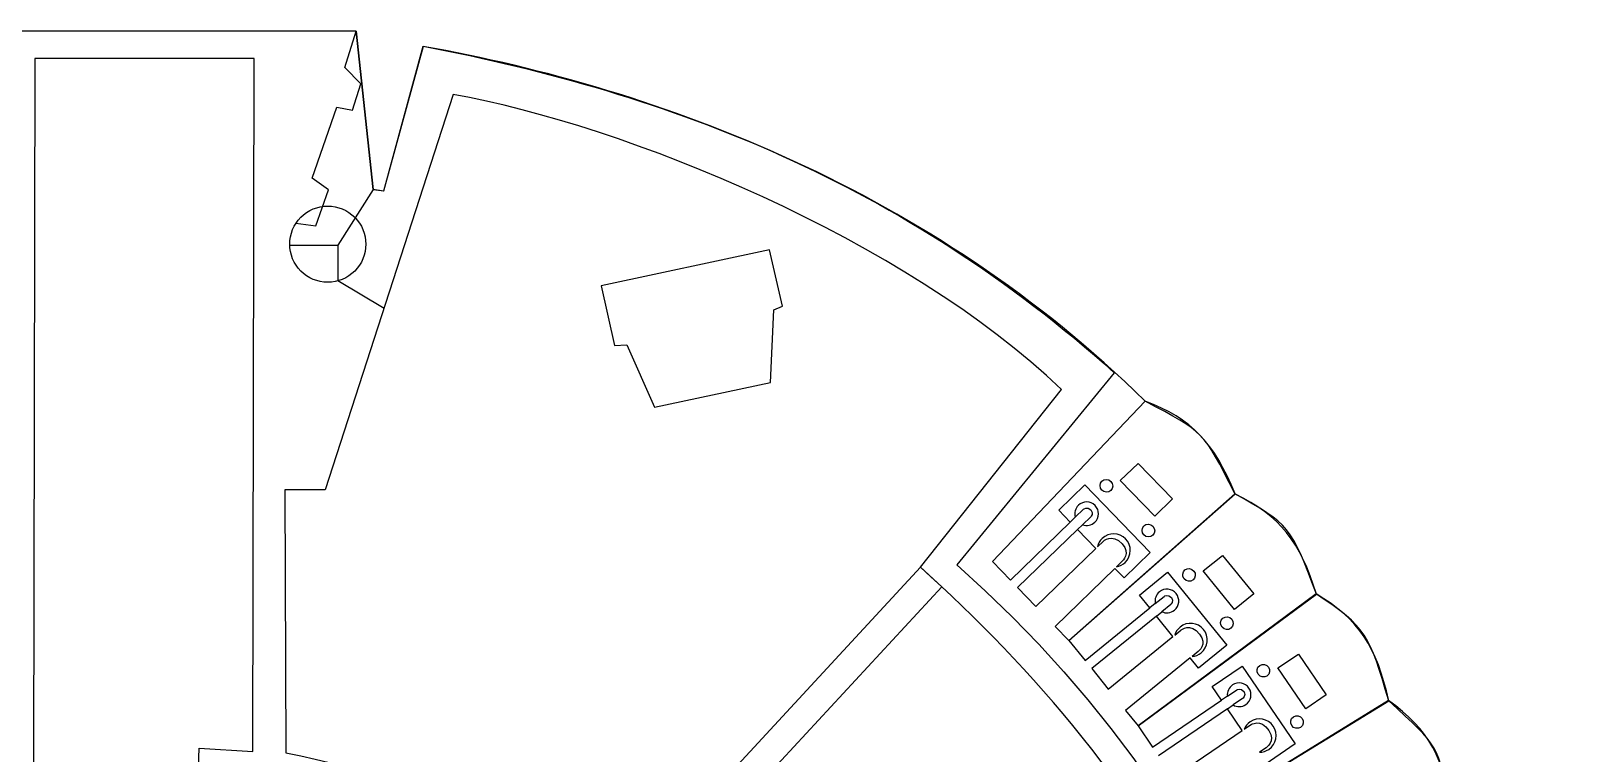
# Model space of a CAD drawing. Extents: x 150 to 1095, y 195 to 1062.
# Drawn here: x 553.3 to 682.2, y 993.4 to 1053.7 of the extents above; entities that cross this region are included whole.
import ezdxf

# ---------------------------------------------------------------- set-up
doc = ezdxf.new("R2010")
doc.units = 0
doc.layers.add('Calque_1', color=7, linetype='CONTINUOUS')

msp = doc.modelspace()

# ---------------------------------------------------------------- linework, layer by layer
at = {"layer": 'Calque_1', "color": 7}
for p, q in [((580.41133, 1053.647427), (548.26846, 1053.647427)), ((550.78966, 1053.666017), (580.41163, 1053.647417)), ((579.44923, 1050.621557), (580.41133, 1053.647427)), ((581.80893, 1040.434487), (580.41133, 1053.647427)), ((580.41163, 1053.647417), (581.80923, 1040.434477)), ((586.00143, 1052.376947), (582.69823, 1040.307447)), ((582.70393, 1040.326257), (586.00713, 1052.395797)), ((553.59307, 1051.356089), (553.48456, 992.587589)), ((571.88395, 1051.356089), (553.59307, 1051.356089)), ((571.79195, 993.552379), (571.88395, 1051.356089)), ((580.79153, 1049.258667), (579.44923, 1050.621557)), ((588.50315, 1048.355689), (577.81285, 1015.386129)), ((580.09813, 1047.050847), (580.79153, 1049.258667)), ((576.74053, 1041.381207), (578.77963, 1047.300097)), ((578.77963, 1047.300097), (580.09813, 1047.050847)), ((578.10203, 1040.398937), (576.74053, 1041.381207)), ((577.03683, 1037.391647), (578.10203, 1040.398937)), ((581.80893, 1040.434477), (578.87253, 1035.800397)), ((582.69823, 1040.307447), (581.80893, 1040.434487)), ((581.80923, 1040.434477), (582.70393, 1040.326257)), ((575.36343, 1037.636537), (577.03683, 1037.391647)), ((574.82983, 1035.800397), (578.87253, 1035.800397)), ((578.87253, 1035.800397), (578.87253, 1032.835797)), ((581.21003, 1035.874317), (581.21003, 1035.874317)), ((614.89956, 1035.393557), (600.83844, 1032.399067)), ((615.98451, 1030.706517), (614.89956, 1035.393557)), ((578.87253, 1032.835797), (582.73053, 1030.526877)), ((600.83844, 1032.399067), (601.96681, 1027.408237)), ((614.98634, 1024.326937), (615.24675, 1030.402727)), ((615.24675, 1030.402727), (615.98451, 1030.706517)), ((601.96681, 1027.408237), (602.9921, 1027.478737)), ((602.9921, 1027.478737), (605.30848, 1022.265507)), ((643.66203, 1025.145787), (630.52273, 1009.134877)), ((605.30848, 1022.265507), (614.98634, 1024.326937)), ((627.49197, 1008.928639), (639.26023, 1023.740659)), ((646.232176, 1022.787961), (633.492551, 1009.389976)), ((646.232889, 1022.788647), (646.232176, 1022.787961)), ((644.160447, 1016.149137), (645.643939, 1017.587389)), ((645.643939, 1017.587389), (648.520515, 1014.620463)), ((643.377126, 1016.077921), (643.377126, 1016.077921)), ((647.03703, 1013.182218), (644.160447, 1016.149137)), ((577.81285, 1015.386129), (574.45282, 1015.386129)), ((574.45282, 1015.386129), (574.54432, 993.447939)), ((639.023424, 1013.674612), (641.201569, 1015.78558)), ((653.73365, 1015.040897), (639.869349, 1002.810404)), ((639.871077, 1002.8115), (653.736273, 1015.048049)), ((641.201569, 1015.78558), (646.662246, 1010.152487)), ((653.733623, 1015.04087), (653.73365, 1015.040897)), ((639.984037, 1012.683793), (639.023424, 1013.674612)), ((640.412281, 1013.099867), (641.088957, 1013.756357)), ((648.520515, 1014.620463), (647.03703, 1013.182218)), ((634.991573, 1007.844085), (639.984037, 1012.683793)), ((640.412429, 1013.09902), (639.983627, 1012.683759)), ((640.412315, 1013.099833), (640.412281, 1013.099867)), ((640.591532, 1012.057158), (641.009254, 1012.462686)), ((641.696613, 1013.129521), (641.009389, 1012.462753)), ((646.88079, 1012.342642), (646.88079, 1012.342642)), ((640.591344, 1012.057562), (635.598866, 1007.217854)), ((642.117058, 1010.484179), (640.591344, 1012.057562)), ((642.258622, 1010.621409), (642.728463, 1011.076893)), ((642.647136, 1011.321709), (642.647149, 1011.321696)), ((637.12458, 1005.644458), (642.117058, 1010.484179)), ((646.662246, 1010.152487), (644.484094, 1008.041513)), ((651.088334, 1008.609064), (652.692184, 1009.911749)), ((652.692184, 1009.911749), (655.297533, 1006.704041)), ((602.01903, 981.404677), (627.49263, 1008.929057)), ((627.49263, 1008.929057), (629.26213, 1007.291427)), ((633.492551, 1009.389976), (634.991573, 1007.844085)), ((643.720024, 1008.830097), (638.727553, 1003.990382)), ((644.484094, 1008.041513), (643.720024, 1008.830097)), ((644.331201, 1009.42355), (643.853218, 1008.960196)), ((645.754139, 1006.593897), (648.108599, 1008.506228)), ((648.108599, 1008.506228), (653.054817, 1002.416427)), ((650.301774, 1008.606747), (650.301774, 1008.606747)), ((653.693676, 1005.401362), (651.088334, 1008.609064)), ((629.26213, 1007.291427), (603.78853, 979.767037)), ((635.598866, 1007.217854), (637.12458, 1005.644458)), ((660.500159, 1006.703606), (645.645666, 995.696885)), ((645.646285, 995.697826), (660.530105, 1006.67274)), ((646.624197, 1005.52268), (645.754139, 1006.593897)), ((647.087528, 1005.899007), (646.624224, 1005.522653)), ((647.087555, 1005.899047), (647.087569, 1005.899034)), ((647.087569, 1005.899034), (647.819388, 1006.493441)), ((648.369796, 1005.815783), (647.626541, 1005.212106)), ((655.297533, 1006.704041), (653.693676, 1005.401362)), ((660.500159, 1006.703606), (660.500159, 1006.703606)), ((641.226936, 1001.138946), (646.624197, 1005.52268)), ((647.174646, 1004.845049), (641.777377, 1000.461308)), ((647.174592, 1004.844954), (647.626467, 1005.212032)), ((648.556396, 1003.14384), (647.174646, 1004.845049)), ((653.464768, 1004.57891), (653.464768, 1004.57891)), ((638.727553, 1003.990382), (639.871077, 1002.8115)), ((643.159128, 998.760099), (648.556396, 1003.14384)), ((648.709703, 1003.268357), (649.217676, 1003.6809)), ((649.158177, 1003.931837), (649.15809, 1003.931925)), ((639.869349, 1002.810404), (641.226936, 1001.138946)), ((650.669418, 1001.893507), (650.152746, 1001.473746)), ((653.054817, 1002.416427), (650.700357, 1000.504096)), ((650.008097, 1001.356421), (644.610836, 996.972687)), ((650.700357, 1000.504096), (650.008097, 1001.356421)), ((651.830987, 998.966045), (654.339591, 1000.67115)), ((654.339591, 1000.67115), (658.749825, 994.182651)), ((656.533362, 1000.58473), (656.533362, 1000.58473)), ((657.317273, 1000.520137), (659.026125, 1001.681651)), ((659.6403, 997.102417), (657.317273, 1000.520137)), ((659.026125, 1001.681651), (661.349146, 998.263924)), ((641.777377, 1000.461308), (643.159128, 998.760099)), ((652.606754, 997.824702), (651.830987, 998.966045)), ((653.100426, 998.160247), (652.606754, 997.824702)), ((653.100527, 998.160321), (653.880264, 998.690301)), ((653.100527, 998.160321), (653.100527, 998.160321)), ((654.371031, 997.968275), (653.579126, 997.430013)), ((661.349146, 998.263924), (659.6403, 997.102417)), ((644.610836, 996.972687), (645.646285, 995.697826)), ((646.856138, 993.916001), (652.606754, 997.824702)), ((653.097629, 997.102743), (647.347007, 993.194035)), ((666.539277, 997.810764), (650.795944, 988.117917)), ((650.796596, 988.11865), (666.560087, 997.787609)), ((653.097522, 997.102676), (653.579018, 997.429946)), ((654.329643, 995.29016), (653.097629, 997.102743)), ((666.539277, 997.810764), (666.539277, 997.810764)), ((645.645666, 995.696885), (646.856138, 993.916001)), ((654.492993, 995.40119), (655.03419, 995.769044)), ((654.996196, 996.024195), (654.996196, 996.024195)), ((659.342247, 996.302412), (659.342247, 996.302412)), ((648.579021, 991.381451), (654.329643, 995.29016)), ((658.749825, 994.182651), (656.241215, 992.477552)), ((567.20359, 990.621809), (567.29559, 993.827819)), ((567.29559, 993.827819), (571.79195, 993.552379)), ((656.328618, 993.864638), (655.778063, 993.490412))]:
    msp.add_line(p, q, dxfattribs=at)
for points in [[(646.23263, 1022.788567), (628.34943, 1040.323317), (605.96513, 1048.787237), (586.00143, 1052.376947)], [(586.00713, 1052.395797), (606.75973, 1048.400467), (625.99373, 1041.007057), (643.66203, 1025.145787)], [(639.26023, 1023.740659), (626.1504, 1036.331579), (602.8028, 1045.820859), (588.50315, 1048.355689)], [(574.85763, 1035.874317), (574.857631, 1036.716696), (575.192267, 1037.524572), (575.78792, 1038.120222)], [(575.78792, 1038.120222), (576.383574, 1038.715871), (577.191452, 1039.050502), (578.03383, 1039.050497)], [(578.03383, 1039.050497), (578.876208, 1039.050502), (579.684086, 1038.715871), (580.27974, 1038.120222)], [(580.27974, 1038.120222), (580.875393, 1037.524572), (581.210029, 1036.716696), (581.21003, 1035.874317)], [(575.787917, 1033.628406), (575.192263, 1034.224058), (574.857629, 1035.031937), (574.85763, 1035.874317)], [(581.21003, 1035.874317), (581.210031, 1035.031937), (580.875397, 1034.224058), (580.279743, 1033.628406)], [(578.03383, 1032.698127), (577.19145, 1032.698123), (576.38357, 1033.032754), (575.787917, 1033.628406)], [(580.279743, 1033.628406), (579.68409, 1033.032754), (578.87621, 1032.698123), (578.03383, 1032.698127)], [(653.73333, 1015.040807), (651.02843, 1020.408587), (651.21763, 1020.092357), (646.23263, 1022.788567)], [(653.736273, 1015.048049), (651.980271, 1019.304022), (650.172345, 1021.278791), (646.232889, 1022.788647)], [(642.627275, 1015.351028), (642.420186, 1015.564888), (642.419956, 1015.900772), (642.627018, 1016.101495)], [(642.627018, 1016.101495), (642.834303, 1016.302011), (643.169929, 1016.291674), (643.377126, 1016.077921)], [(643.377126, 1016.077921), (643.584215, 1015.864061), (643.584432, 1015.528178), (643.377369, 1015.327454)], [(643.377369, 1015.327454), (643.170092, 1015.126945), (642.834479, 1015.137283), (642.627275, 1015.351028)], [(660.52983, 1006.672667), (658.42483, 1012.359057), (658.24733, 1012.519127), (653.73333, 1015.040807)], [(660.530105, 1006.67274), (659.153644, 1011.066158), (657.525657, 1013.191705), (653.733623, 1015.04087)], [(640.669276, 1014.096127), (640.4036, 1013.838577), (640.304701, 1013.453853), (640.412315, 1013.099833)], [(642.06668, 1014.07475), (641.686884, 1014.466736), (641.061053, 1014.476132), (640.669276, 1014.096127)], [(641.088957, 1013.756357), (641.088957, 1013.756357), (641.409711, 1014.019096), (641.716973, 1013.702135)], [(641.716973, 1013.702135), (641.989727, 1013.421251), (641.696613, 1013.129521), (641.696613, 1013.129521)], [(642.044954, 1012.677009), (642.437075, 1013.05694), (642.44682, 1013.682838), (642.06668, 1014.07475)], [(641.009389, 1012.462753), (641.36697, 1012.327926), (641.770243, 1012.411367), (642.044954, 1012.677009)], [(646.130946, 1011.615742), (645.923863, 1011.829596), (645.923633, 1012.165479), (646.130696, 1012.366203)], [(646.130696, 1012.366203), (646.337973, 1012.566712), (646.673587, 1012.556388), (646.88079, 1012.342642)], [(646.88079, 1012.342642), (647.087879, 1012.128782), (647.08811, 1011.792899), (646.88104, 1011.592168)], [(642.647149, 1011.321696), (642.451596, 1011.131565), (642.31646, 1010.88797), (642.258622, 1010.621409)], [(644.608295, 1011.29124), (644.074988, 1011.841074), (643.197104, 1011.854896), (642.647136, 1011.321709)], [(642.728463, 1011.076893), (642.728463, 1011.076893), (643.463195, 1011.802046), (644.32002, 1010.872198)], [(644.32002, 1010.872198), (645.053004, 1010.076653), (644.331201, 1009.42355), (644.331201, 1009.42355)], [(644.577819, 1009.330073), (645.127653, 1009.86338), (645.141488, 1010.741278), (644.608295, 1011.29124)], [(646.88104, 1011.592168), (646.673762, 1011.391659), (646.338149, 1011.401997), (646.130946, 1011.615742)], [(630.52273, 1009.134877), (682.19673, 963.395107), (669.07273, 884.715227), (627.03613, 855.964377)], [(661.71934, 927.705699), (663.57729, 967.552379), (646.20213, 992.084919), (627.49197, 1008.928639)], [(643.853218, 1008.960196), (644.126285, 1009.008277), (644.37869, 1009.137119), (644.577819, 1009.330073)], [(649.491126, 1007.94833), (649.303413, 1008.179384), (649.332761, 1008.514135), (649.556621, 1008.695946)], [(649.556621, 1008.695946), (649.780454, 1008.877784), (650.114094, 1008.837821), (650.301774, 1008.606747)], [(650.301774, 1008.606747), (650.489473, 1008.375707), (650.460118, 1008.040976), (650.236278, 1007.859158)], [(648.820974, 1006.725293), (648.47679, 1007.148891), (647.854367, 1007.213223), (647.43081, 1006.868998)], [(650.236278, 1007.859158), (650.012445, 1007.67732), (649.678812, 1007.717263), (649.491126, 1007.94833)], [(647.43081, 1006.868998), (647.143759, 1006.635518), (647.01137, 1006.261137), (647.087555, 1005.899047)], [(647.819388, 1006.493441), (647.819388, 1006.493441), (648.161953, 1006.727036), (648.440246, 1006.384405)], [(648.440246, 1006.384405), (648.687088, 1006.080492), (648.369796, 1005.815783), (648.369796, 1005.815783)], [(648.676886, 1005.334826), (649.100806, 1005.67893), (649.165319, 1006.301588), (648.820974, 1006.725293)], [(666.560087, 997.787609), (665.562411, 1002.282224), (664.121136, 1004.538571), (660.500159, 1006.703606)], [(666.55983, 997.787527), (664.96983, 1003.253987), (664.67763, 1003.937127), (660.52983, 1006.672667)], [(647.626541, 1005.212106), (647.970936, 1005.046485), (648.379959, 1005.094282), (648.676886, 1005.334826)], [(651.109132, 1003.729683), (650.626242, 1004.324291), (649.75273, 1004.414795), (649.158177, 1003.931837)], [(652.654134, 1003.920493), (652.466427, 1004.15154), (652.495769, 1004.48627), (652.719616, 1004.668095)], [(652.719616, 1004.668095), (652.943449, 1004.849934), (653.277089, 1004.809984), (653.464768, 1004.57891)], [(653.464768, 1004.57891), (653.652474, 1004.347863), (653.623133, 1004.013119), (653.399279, 1003.8313)], [(649.15809, 1003.931925), (648.946701, 1003.759571), (648.790672, 1003.528832), (648.709703, 1003.268357)], [(649.217676, 1003.6809), (649.217676, 1003.6809), (650.012997, 1004.339036), (650.78519, 1003.337563)], [(650.78519, 1003.337563), (651.445693, 1002.480898), (650.669418, 1001.893507), (650.669418, 1001.893507)], [(650.906965, 1001.778727), (651.501572, 1002.261617), (651.59209, 1003.13513), (651.109132, 1003.729683)], [(653.399279, 1003.8313), (653.175446, 1003.649462), (652.841813, 1003.689419), (652.654134, 1003.920493)], [(650.152746, 1001.473746), (650.428976, 1001.497714), (650.69171, 1001.60396), (650.906965, 1001.778727)], [(655.669648, 999.997664), (655.502286, 1000.243862), (655.55999, 1000.574885), (655.798503, 1000.736998)], [(655.798503, 1000.736998), (656.037022, 1000.899104), (656.36602, 1000.830934), (656.533362, 1000.58473)], [(656.533362, 1000.58473), (656.700718, 1000.338539), (656.643014, 1000.007529), (656.404508, 999.84541)], [(654.897953, 998.83611), (654.591069, 999.287468), (653.976356, 999.40449), (653.525053, 999.097551)], [(656.404508, 999.84541), (656.165989, 999.683303), (655.83699, 999.75146), (655.669648, 999.997664)], [(653.525053, 999.097551), (653.219108, 998.88941), (653.0554, 998.527583), (653.100527, 998.160321)], [(653.880264, 998.690301), (653.880264, 998.690301), (654.24144, 998.893945), (654.489586, 998.528851)], [(654.489586, 998.528851), (654.709684, 998.205029), (654.371031, 997.968275), (654.371031, 997.968275)], [(654.636102, 997.462933), (655.087762, 997.769717), (655.204992, 998.384638), (654.897953, 998.83611)], [(653.579126, 997.430013), (653.908177, 997.235688), (654.319791, 997.248515), (654.636102, 997.462933)], [(671.812596, 988.408113), (671.203878, 992.971711), (669.961341, 995.343292), (666.539277, 997.810764)], [(671.81233, 988.408037), (670.62333, 994.362627), (670.76923, 993.876257), (666.55983, 997.787527)], [(654.996196, 996.024195), (654.770901, 995.87047), (654.595789, 995.653857), (654.492993, 995.40119)], [(656.922878, 995.656804), (656.492327, 996.290335), (655.62968, 996.45482), (654.996196, 996.024195)], [(655.03419, 995.769044), (655.03419, 995.769044), (655.882617, 996.357133), (656.566812, 995.293601)], [(656.555481, 993.730128), (657.189012, 994.160693), (657.353523, 995.023326), (656.922878, 995.656804)], [(658.478533, 995.715347), (658.311177, 995.961538), (658.368881, 996.292547), (658.607387, 996.454667)], [(659.213399, 995.563085), (658.974879, 995.400979), (658.645875, 995.469143), (658.478533, 995.715347)], [(658.607387, 996.454667), (658.845906, 996.616773), (659.174905, 996.548616), (659.342247, 996.302412)], [(659.342247, 996.302412), (659.509602, 996.056221), (659.451905, 995.725205), (659.213399, 995.563085)], [(656.566812, 995.293601), (657.15205, 994.383844), (656.328618, 993.864638), (656.328618, 993.864638)], [(574.54432, 993.447939), (587.86575, 990.640759), (595.35814, 987.154659), (605.54296, 978.216819)], [(655.778063, 993.490412), (656.055326, 993.490797), (656.326131, 993.5743), (656.555481, 993.730128)]]:
    msp.add_open_spline(points, degree=3, dxfattribs=at)

doc.saveas('drawing.dxf')
